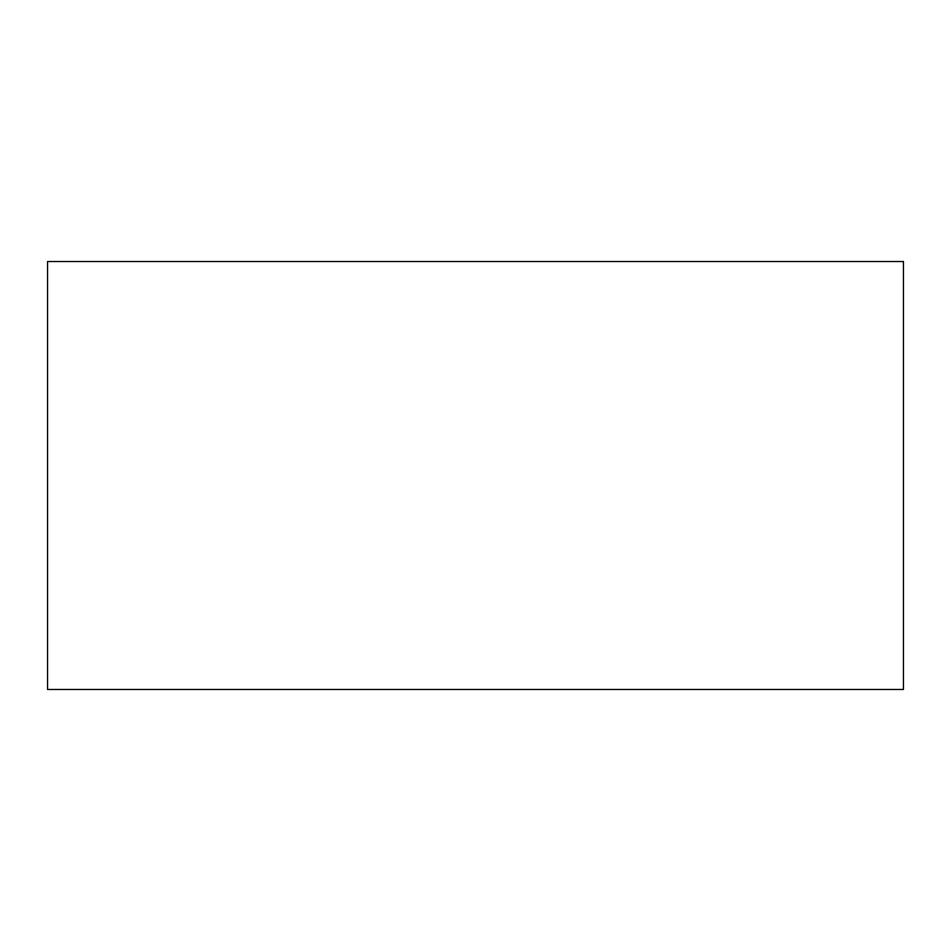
<?xml version="1.0" encoding="UTF-8"?>
<svg xmlns="http://www.w3.org/2000/svg" width="951" height="951" viewBox="0 0 951 951"><rect width="100%" height="100%" fill="white"/><g stroke="black" fill="none" stroke-linecap="round" stroke-linejoin="round"><path stroke-width="1.43" d="M903.45 261.525L47.55 261.525L47.55 689.475L903.45 689.475L903.45 261.525"/></g></svg>
